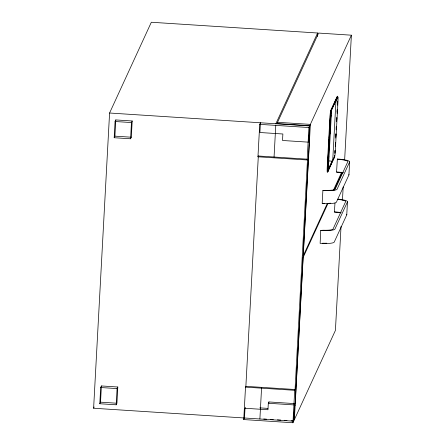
<?xml version="1.0" encoding="UTF-8"?>
<svg xmlns="http://www.w3.org/2000/svg" width="445" height="445" viewBox="0 0 445 445"><rect width="100%" height="100%" fill="white"/><g stroke="black" fill="none" stroke-linecap="round" stroke-linejoin="round"><path stroke-width="0.67" d="M337.672 101.054L337.549 103.329M109.581 113.019L309.637 125.957L308.758 142.178L309.364 140.87L295.152 403.643L294.546 404.956L293.672 421.176L93.617 408.237L109.581 113.019L151.328 22.25L317.602 33.008L317.418 36.473M99.802 403.743L100.681 387.523L101.404 385.949L117.803 387.011L116.924 403.231L116.201 404.805L99.802 403.743L100.526 402.169L101.404 385.949M114.187 137.727L115.066 121.502L115.789 119.933L132.187 120.99L131.308 137.21L130.585 138.784L114.187 137.727L114.91 136.153L115.789 119.933M116.201 404.805L117.079 388.585L117.803 387.011M130.585 138.784L131.464 122.564L132.187 120.99M243.754 419.568L245.507 387.128L245.868 386.338L258.328 156.006L307.517 159.188L295.063 389.52L294.701 390.31L292.949 422.75L243.754 419.568L244.477 417.994L245.006 408.26L245.406 407.386M307.517 159.188L307.156 159.972L257.961 156.79L259.719 124.35L260.442 122.776L259.913 132.51L282.875 133.995L282.519 140.481L308.068 142.133M259.891 418.99L261.577 387.806M274.059 157.035L275.783 125.162M294.462 403.598L268.913 401.946L268.313 403.259L267.962 409.745L245.006 408.26M268.847 403.242L268.913 401.946M307.156 159.972L308.913 127.531L309.637 125.957M309.759 125.696L276.962 123.577L318.587 33.069L351.383 35.188L309.759 125.696L308.969 140.297L309.548 139.035M294.373 419.652L303.167 257.394L328.015 203.376M337.855 199.115A13.172 2.153 3.1 0 1 347.467 201.858L346.766 214.835L334.217 242.113A13.172 2.153 3.1 0 1 320.133 243.365L320.728 230.382L323.209 230.237A11.52 1.88 3.1 0 0 332.882 229.375L345.765 201.379A11.52 1.88 3.1 0 0 337.416 199.354M322.18 203.454L322.886 190.477L325.367 190.332A11.52 1.88 3.1 0 0 335.041 189.475L347.923 161.474A11.52 1.88 3.1 0 0 339.574 159.449L337.243 159.26L337.471 159.004A13.172 2.153 3.1 0 1 349.625 161.952L348.925 174.93L336.376 202.214A13.172 2.153 3.1 0 1 322.291 203.465L324.666 203.309M330.24 116.651L330.507 111.79L334.162 103.841M329.128 139.407L327.62 167.364A5.596 0.356 -86.3 0 0 327.715 171.208L328.293 170.741L331.519 111.044L330.863 111.005M329.2 138.017L330.346 116.979A5.596 0.356 -86.3 0 1 330.93 111.656L337.577 97.21A5.596 0.356 -86.3 0 1 337.699 97.811M328.193 166.552L328.304 164.472M328.644 158.225L328.755 156.139M329.089 149.893L329.205 147.812M329.506 142.261L329.656 139.485M329.956 133.928L330.107 131.153M330.407 125.601L330.557 122.826M330.858 117.274L330.969 115.188M331.119 112.413L331.191 111.028M337.805 97.466A6.586 0.417 -86.3 0 0 337.566 96.304L331.052 110.471A6.586 0.417 -86.3 0 0 330.218 118.008L327.587 166.675A6.586 0.417 -86.3 0 0 327.72 172.109L334.684 156.785A5.596 0.356 -86.3 0 0 335.274 151.461L338 101.071A5.596 0.356 -86.3 0 0 337.905 97.233L335.914 101.499L332.688 161.19L328.894 160.945M335.296 144.975L335.413 142.889M335.747 136.643L335.897 133.867M336.197 128.316L336.314 126.235M336.648 119.989L336.765 117.903M337.099 111.656L337.215 109.576M335.291 146.294L335.474 142.867M335.736 138.072L335.958 133.956M336.181 129.845L336.364 126.419M336.626 121.618L336.848 117.508M337.071 113.397L337.254 109.971M337.516 105.17L337.699 101.744M340.72 212.871A11.52 1.88 3.1 0 0 336.709 212.326L334.384 212.143L334.985 202.998M342.878 172.966A11.52 1.88 3.1 0 0 338.868 172.426L336.542 172.237L337.366 158.998M341.042 226.427L335.419 330.407L293.789 420.914L294.579 406.313L295.163 405.056M342.466 200.089L343.178 186.917M344.653 159.666L351.383 35.188M334.996 150.527L334.946 151.439A5.596 0.356 -86.3 0 1 334.885 152.312M93.617 408.237L94.195 406.975M257.961 156.79L258.328 156.006M275.856 123.771L317.602 33.008M334.707 102.65L337.188 97.266M331.519 111.044L331.258 111.678A5.596 0.356 -86.3 0 0 330.674 117.002L327.948 167.387A5.596 0.356 -86.3 0 0 328.037 171.225L328.104 171.153M328.188 169.501L332.031 161.146M328.238 170.124L332.91 159.972M327.676 171.475L329.372 167.776M329.94 166.547L331.926 162.236M333.055 159.772L333.906 157.925M327.236 203.638L303.256 255.775L310.36 124.383L277.541 122.314M333.299 190.449L341.677 172.232M334.078 190.187L342.172 172.599M349.625 161.952L337.076 189.236A13.172 2.153 3.1 0 1 322.992 190.488L322.886 190.477M347.467 201.858L334.918 229.136A13.172 2.153 3.1 0 1 320.834 230.388L320.728 230.382M292.949 422.75L293.672 421.176M335.257 101.454L335.914 101.499M259.719 124.35L308.913 127.531M115.066 121.502L131.464 122.564M114.91 136.153L131.308 137.21M336.659 171.976L336.77 171.981A13.172 2.153 3.1 0 1 343.379 172.716M334.507 211.876L334.612 211.887A13.172 2.153 3.1 0 1 341.22 212.621M245.868 386.338L295.063 389.52M245.507 387.128L294.701 390.31M100.681 387.523L117.079 388.585M268.313 403.259L293.856 404.911M259.785 407.865L267.89 408.393M100.526 402.169L116.24 403.187M263.729 418.968L266.46 419.146M270.56 419.413L273.297 419.591M277.396 419.852L280.812 420.074M284.227 420.297L286.958 420.469M291.058 420.736L293.11 420.87M348.858 174.501A13.172 2.153 3.1 0 1 348.925 174.93M330.769 203.187A11.52 1.88 3.1 0 1 328.927 203.304M334.584 155.394A5.596 0.356 -86.3 0 1 334.429 156.423M335.068 150.41A6.586 0.417 -86.3 0 1 334.857 153.469M334.584 156.089A6.586 0.417 -86.3 0 1 334.234 157.947M327.392 172.093A6.586 0.417 -86.3 0 1 327.259 166.653L329.89 117.986A6.586 0.417 -86.3 0 1 330.724 110.449L337.243 96.287A6.586 0.417 -86.3 0 1 337.455 96.904M334.073 157.28A6.586 0.417 -86.3 0 1 333.989 157.68M326.769 243.204A11.52 1.88 3.1 0 1 322.508 243.209M346.7 214.407A13.172 2.153 3.1 0 1 346.766 214.835"/></g></svg>
